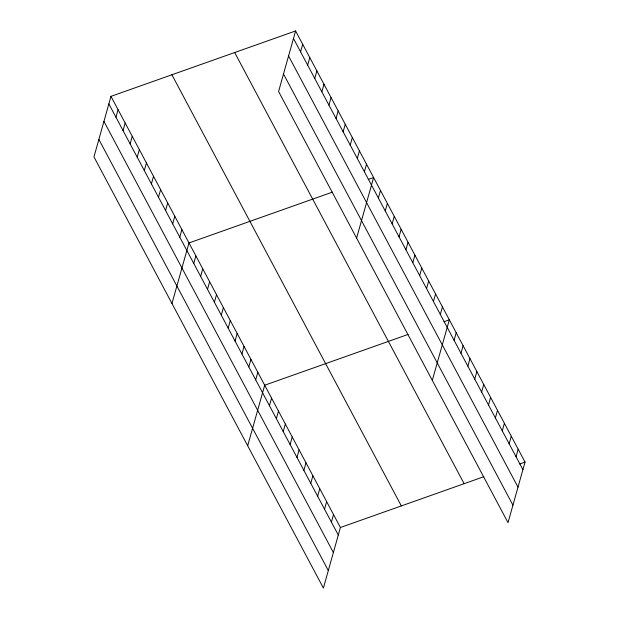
<?xml version="1.0" encoding="UTF-8"?>
<svg xmlns="http://www.w3.org/2000/svg" width="619" height="619" viewBox="0 0 619 619"><rect width="100%" height="100%" fill="white"/><g stroke="black" fill="none" stroke-linecap="round" stroke-linejoin="round"><path stroke-width="0.93" d="M110.979 96.347L93.956 156.901L323.397 588.05L340.411 527.504L110.979 96.347L295.603 30.95L525.044 462.099L508.021 522.653L278.589 91.496L295.603 30.95M115.946 117.231L118.067 109.679M123.034 130.555L125.162 123.003M130.129 143.887L132.249 136.327M137.217 157.211L139.345 149.659M144.312 170.535L146.432 162.983M151.4 183.866L153.527 176.307M158.495 197.19L160.615 189.638M165.583 210.514L167.71 202.962M172.678 223.846L174.798 216.286M179.773 237.17L181.893 229.618M171.966 303.488L188.988 242.942L332.395 192.138M193.747 263.431L195.867 255.879M200.626 276.368L202.753 268.808M207.512 289.297L209.632 281.746M214.391 302.234L216.518 294.683M221.277 315.172L223.397 307.612M300.571 51.834L302.699 44.274M228.163 328.101L230.283 320.549M307.666 65.157L309.786 57.606M235.042 341.038L237.17 333.486M314.754 78.481L316.882 70.93M241.928 353.975L244.048 346.416M321.849 91.813L323.969 84.254M248.807 366.905L250.935 359.353M328.937 105.137L331.064 97.585M255.693 379.842L257.814 372.29M336.032 118.461L338.152 110.909M247.677 445.773L264.7 385.219L408.114 334.422M343.127 131.793L345.247 124.233M269.458 405.708L271.586 398.156M350.215 145.117L352.343 137.565M276.345 418.645L278.465 411.093M357.31 158.441L359.43 150.889M283.223 431.582L285.351 424.023M364.398 171.773L366.525 164.213M290.11 444.512L292.23 436.96M356.598 238.091L373.613 177.545L368.235 179.448M296.988 457.449L299.116 449.897M378.371 198.034L380.499 190.474M303.875 470.386L305.995 462.826M385.258 210.963L387.378 203.411M310.761 483.315L312.881 475.763M392.137 223.9L394.264 216.348M317.64 496.252L319.768 488.701M399.023 236.837L401.143 229.278M324.526 509.189L326.646 501.63M405.909 249.767L408.029 242.215M331.405 522.119L333.533 514.567M412.788 262.704L414.916 255.152M419.674 275.641L421.794 268.081M426.553 288.57L428.681 281.018M433.439 301.507L435.559 293.955M440.326 314.444L442.446 306.885M432.31 380.368L449.332 319.822L443.955 321.725M454.091 340.311L456.211 332.759M460.969 353.248L463.097 345.688M467.856 366.177L469.976 358.625M474.742 379.114L476.862 371.562M481.621 392.051L483.749 384.492M488.507 404.981L490.627 397.429M495.386 417.918L497.514 410.366M502.272 430.855L504.392 423.295M509.151 443.784L511.279 436.233M516.037 456.721L518.157 449.17M340.411 527.504L483.826 476.7M519.666 464.01L525.044 462.099M293.483 38.502L522.923 469.659M288.562 55.989L518.002 487.145M283.502 74.009L512.942 505.166M234.678 52.53L464.118 483.687M171.904 74.767L401.344 505.916M108.851 103.907L338.291 535.056M103.938 121.394L333.378 552.543M98.87 139.407L328.31 570.563"/></g></svg>
